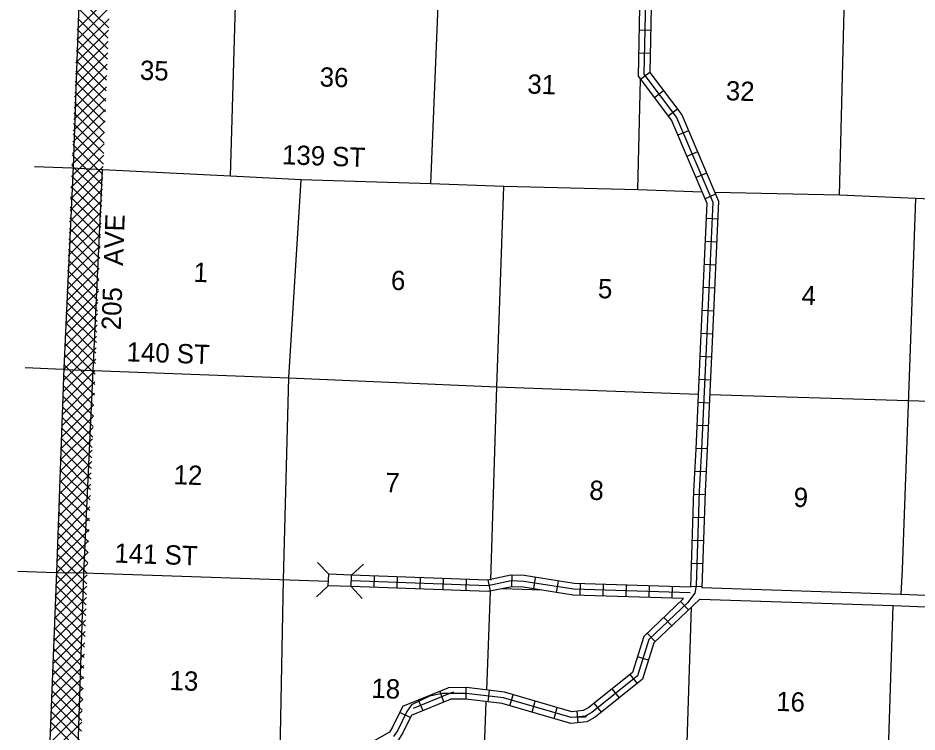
# Model space of a CAD drawing. Extents: x 589837 to 1026606, y 16219719 to 16549911.
# Drawn here: x 868547 to 891864, y 16488562 to 16507083 of the extents above; entities that cross this region are included whole.
import ezdxf

# ---------------------------------------------------------------- set-up
doc = ezdxf.new("R2010")
doc.units = 0
for name, color, linetype in [('L11', 7, 'Continuous'), ('L13', 7, 'Continuous'), ('L14', 7, 'Continuous'), ('L18', 7, 'Continuous'), ('L2', 7, 'Continuous'), ('L30', 7, 'Continuous'), ('L37', 7, 'Continuous'), ('L53', 7, 'Continuous'), ('L8', 7, 'Continuous')]:
    doc.layers.add(name, color=color, linetype=linetype)

msp = doc.modelspace()

# ---------------------------------------------------------------- linework, layer by layer
at = {"layer": 'L11'}
for p, q in [((886285, 16492310), (891443, 16492139)), ((886231, 16492012), (891245, 16491845))]:
    msp.add_line(p, q, dxfattribs=at)
for points in [[(891245, 16491846), (898690, 16491541), (901376, 16491477), (901525, 16491494), (901748, 16491617), (902061, 16492024), (902160, 16492290), (902219, 16493738), (902324, 16496761)], [(891443, 16492139), (898700, 16491841), (901362, 16491777), (901431, 16491785), (901548, 16491850), (901795, 16492171), (901862, 16492350), (901919, 16493749), (902024, 16496773)]]:
    msp.add_lwpolyline(points, dxfattribs=at)
at = {"layer": 'L13'}
for p, q in [((879255, 16502778), (879478, 16508142)), ((889857, 16502486), (889982, 16507622)), ((884623, 16502626), (884692, 16505488)), ((886489, 16497319), (891635, 16497165)), ((880704, 16489650), (880803, 16492215)), ((882131, 16492244), (881112, 16492279)), ((885861, 16486822), (886013, 16491804))]:
    msp.add_line(p, q, dxfattribs=at)
for points in [[(874056, 16502984), (874218, 16508304), (874380, 16513606), (874592, 16518916), (874719, 16524152)], [(869482, 16472382), (869648, 16476884), (869874, 16482101), (870086, 16487386), (870256, 16492680), (870500, 16497939), (870735, 16503148)], [(886292, 16502567), (884623, 16502626), (881150, 16502711), (879255, 16502778), (875891, 16502885), (874056, 16502984), (870735, 16503148), (869942, 16503186)], [(874847, 16473583), (874982, 16476708), (875175, 16481926), (875326, 16487137), (875431, 16492509), (875575, 16497753), (875891, 16502885)], [(880812, 16492501), (880966, 16497517), (881150, 16502711)], [(896959, 16502174), (889857, 16502486), (886623, 16502556)], [(891824, 16502400), (891682, 16498498), (891480, 16492779), (891443, 16492139)], [(869716, 16497969), (870500, 16497939), (875575, 16497753), (880966, 16497517), (886189, 16497328)], [(891635, 16497165), (896850, 16497000), (902024, 16496773)], [(876598, 16492470), (870256, 16492680), (869521, 16492692)], [(890558, 16470742), (890687, 16476062), (890909, 16481388), (891245, 16491846)], [(878325, 16423703), (878435, 16428935), (878663, 16434194), (878832, 16439463), (879053, 16444764), (879163, 16450010), (879360, 16455370), (879597, 16460663), (879774, 16465924), (879960, 16471167), (880180, 16476468), (880341, 16481730), (880602, 16486980), (880693, 16489349)]]:
    msp.add_lwpolyline(points, dxfattribs=at)
at = {"layer": 'L18'}
for p, q in [((876605, 16492653), (876318, 16492962)), ((877201, 16492632), (877510, 16492919)), ((876594, 16492355), (876605, 16492653)), ((877201, 16492632), (876605, 16492653)), ((877190, 16492333), (877201, 16492632)), ((876594, 16492355), (876285, 16492068)), ((877190, 16492333), (876594, 16492355)), ((877190, 16492333), (877477, 16492024))]:
    msp.add_line(p, q, dxfattribs=at)
at = {"layer": 'L2'}
msp.add_lwpolyline([(871144, 16534855), (870941, 16529586), (870746, 16524285), (870568, 16519024), (870357, 16513764), (870162, 16508462), (869977, 16503219), (869733, 16498002), (869547, 16492708), (869336, 16487456), (869149, 16482171), (868965, 16476952), (868783, 16472225)], dxfattribs=at)
at = {"layer": 'L37'}
for p, q in [((870087, 16506806), (870931, 16507650)), ((870899, 16506831), (870119, 16507610)), ((870075, 16506511), (870919, 16507355)), ((870888, 16506558), (870108, 16507338)), ((870063, 16506216), (870908, 16507061)), ((870878, 16506286), (870097, 16507066)), ((870051, 16505922), (870896, 16506767)), ((870867, 16506014), (870086, 16506795)), ((870856, 16505742), (870075, 16506523)), ((870039, 16505627), (870885, 16506472)), ((870028, 16505332), (870873, 16506178)), ((870846, 16505470), (870064, 16506251)), ((870016, 16505038), (870862, 16505884)), ((870835, 16505197), (870054, 16505979)), ((870004, 16504743), (870850, 16505589)), ((870824, 16504925), (870043, 16505707)), ((870814, 16504653), (870032, 16505435)), ((869992, 16504448), (870839, 16505295)), ((870803, 16504381), (870021, 16505163)), ((869980, 16504154), (870827, 16505001)), ((870793, 16504108), (870010, 16504891)), ((869968, 16503859), (870816, 16504706)), ((870782, 16503836), (869999, 16504619)), ((869957, 16503564), (870804, 16504412)), ((870771, 16503564), (869988, 16504347)), ((869945, 16503270), (870793, 16504118)), ((870761, 16503292), (869977, 16504075)), ((869933, 16502975), (870781, 16503823)), ((870750, 16503020), (869966, 16503803)), ((869921, 16502680), (870770, 16503529)), ((870739, 16502747), (869955, 16503531)), ((870729, 16502475), (869944, 16503259)), ((869909, 16502386), (870758, 16503235)), ((869898, 16502091), (870747, 16502940)), ((870718, 16502203), (869934, 16502988)), ((869886, 16501796), (870735, 16502646)), ((870707, 16501931), (869923, 16502716)), ((869874, 16501502), (870724, 16502352)), ((870697, 16501659), (869912, 16502444)), ((870686, 16501386), (869901, 16502172)), ((869862, 16501207), (870712, 16502057)), ((870676, 16501114), (869890, 16501900)), ((869850, 16500912), (870701, 16501763)), ((870665, 16500842), (869879, 16501628)), ((869838, 16500618), (870689, 16501469)), ((869827, 16500323), (870678, 16501174)), ((870654, 16500570), (869868, 16501356)), ((870644, 16500297), (869857, 16501084)), ((869815, 16500028), (870666, 16500880)), ((870633, 16500025), (869846, 16500812)), ((869803, 16499734), (870655, 16500586)), ((870622, 16499753), (869835, 16500540)), ((869791, 16499439), (870643, 16500291)), ((870612, 16499481), (869824, 16500268)), ((869779, 16499144), (870632, 16499997)), ((870601, 16499209), (869813, 16499996)), ((869767, 16498850), (870620, 16499703)), ((870590, 16498936), (869803, 16499724)), ((869756, 16498555), (870609, 16499408)), ((870580, 16498664), (869792, 16499452)), ((869744, 16498260), (870597, 16499114)), ((870569, 16498392), (869781, 16499181)), ((870559, 16498120), (869770, 16498909)), ((869732, 16497966), (870586, 16498819)), ((870548, 16497848), (869759, 16498637)), ((869721, 16497672), (870574, 16498525)), ((870537, 16497575), (869748, 16498365)), ((869710, 16497378), (870563, 16498231)), ((869700, 16497085), (870551, 16497936)), ((870527, 16497303), (869737, 16498093)), ((870516, 16497031), (869727, 16497820)), ((869689, 16496791), (870540, 16497642)), ((870505, 16496759), (869717, 16497548)), ((869678, 16496497), (870528, 16497348)), ((870495, 16496486), (869707, 16497275)), ((869667, 16496204), (870517, 16497053)), ((870484, 16496214), (869697, 16497002)), ((869656, 16495910), (870505, 16496759)), ((870474, 16495942), (869686, 16496729)), ((869645, 16495616), (870494, 16496465)), ((870463, 16495670), (869676, 16496456)), ((869635, 16495322), (870482, 16496170)), ((870452, 16495398), (869666, 16496184)), ((869624, 16495029), (870471, 16495876)), ((870442, 16495125), (869656, 16495911)), ((869613, 16494735), (870459, 16495582)), ((870431, 16494853), (869646, 16495638)), ((870420, 16494581), (869636, 16495365)), ((869602, 16494441), (870448, 16495287)), ((869591, 16494148), (870436, 16494993)), ((870410, 16494309), (869626, 16495092)), ((869580, 16493854), (870425, 16494699)), ((870399, 16494037), (869616, 16494820)), ((869570, 16493560), (870413, 16494404)), ((870388, 16493764), (869606, 16494547)), ((870378, 16493492), (869596, 16494274)), ((869559, 16493267), (870402, 16494110)), ((870367, 16493220), (869586, 16494001)), ((869548, 16492973), (870390, 16493816)), ((870357, 16492948), (869576, 16493729)), ((869537, 16492679), (870379, 16493521)), ((870346, 16492676), (869566, 16493456)), ((869526, 16492386), (870367, 16493227)), ((870336, 16492403), (869556, 16493183)), ((869515, 16492092), (870356, 16492933)), ((870326, 16492130), (869546, 16492910)), ((869505, 16491798), (870345, 16492638)), ((870316, 16491857), (869536, 16492637)), ((869494, 16491505), (870334, 16492345)), ((870306, 16491584), (869525, 16492365)), ((870296, 16491312), (869515, 16492092)), ((869483, 16491211), (870323, 16492051)), ((869472, 16490917), (870312, 16491757)), ((870286, 16491039), (869505, 16491819)), ((869461, 16490624), (870301, 16491464)), ((870275, 16490766), (869495, 16491546)), ((869450, 16490330), (870290, 16491170)), ((870265, 16490493), (869485, 16491274)), ((870255, 16490221), (869475, 16491001)), ((869440, 16490036), (870279, 16490876)), ((870245, 16489948), (869465, 16490728)), ((869429, 16489743), (870269, 16490583)), ((870235, 16489675), (869455, 16490455)), ((869418, 16489449), (870258, 16490289)), ((869407, 16489155), (870247, 16489995)), ((870225, 16489402), (869445, 16490182)), ((870215, 16489130), (869435, 16489910)), ((869396, 16488862), (870236, 16489701)), ((870205, 16488857), (869425, 16489637)), ((869385, 16488568), (870225, 16489408)), ((870195, 16488584), (869415, 16489364)), ((869375, 16488274), (870214, 16489114)), ((870185, 16488311), (869405, 16489091)), ((869364, 16487981), (870204, 16488820)), ((870175, 16488038), (869395, 16488818))]:
    msp.add_line(p, q, dxfattribs=at)
at = {"layer": 'L53'}
for p, q in [((869942, 16503186), (868976, 16503223)), ((869716, 16497969), (868732, 16498005)), ((869521, 16492692), (868547, 16492727))]:
    msp.add_line(p, q, dxfattribs=at)
at = {"layer": 'L8'}
for p, q in [((884954, 16506759), (884656, 16506765)), ((884940, 16506162), (884642, 16506169)), ((884930, 16505670), (884692, 16505490)), ((885290, 16505194), (885053, 16505014)), ((885651, 16504719), (885413, 16504538)), ((885938, 16504159), (885663, 16504041)), ((886172, 16503610), (885898, 16503493)), ((886406, 16503061), (886132, 16502944)), ((886641, 16502513), (886366, 16502395)), ((886697, 16501864), (886399, 16501878)), ((886670, 16501268), (886372, 16501282)), ((886642, 16500672), (886344, 16500686)), ((886615, 16500076), (886317, 16500090)), ((886588, 16499480), (886290, 16499494)), ((886560, 16498884), (886262, 16498898)), ((886533, 16498288), (886235, 16498302)), ((886506, 16497692), (886208, 16497706)), ((886478, 16497096), (886180, 16497110)), ((886451, 16496500), (886153, 16496514)), ((886423, 16495904), (886125, 16495918)), ((886393, 16495308), (886095, 16495323)), ((886363, 16494715), (886065, 16494724)), ((886344, 16494118), (886046, 16494128)), ((886324, 16493522), (886026, 16493532)), ((886304, 16492926), (886006, 16492936)), ((877786, 16492312), (877797, 16492610)), ((878383, 16492290), (878394, 16492588)), ((878979, 16492268), (878990, 16492566)), ((879575, 16492247), (879586, 16492545)), ((881352, 16492330), (881361, 16492628)), ((881926, 16492277), (881973, 16492572)), ((880171, 16492225), (880182, 16492523)), ((880802, 16492216), (880742, 16492508)), ((882515, 16492183), (882562, 16492478)), ((883125, 16492110), (883135, 16492408)), ((883722, 16492091), (883731, 16492389)), ((884318, 16492073), (884327, 16492371)), ((884914, 16492054), (884924, 16492352)), ((885511, 16492036), (885520, 16492334)), ((886285, 16492326), (885986, 16492336)), ((885936, 16491732), (885730, 16491947)), ((885504, 16491320), (885298, 16491536)), ((885072, 16490908), (884866, 16491124)), ((884899, 16490424), (884614, 16490512)), ((884612, 16489824), (884425, 16490057)), ((879491, 16489626), (879584, 16489343)), ((880170, 16489415), (880169, 16489713)), ((880744, 16489343), (880780, 16489639)), ((881306, 16489241), (881388, 16489528)), ((884146, 16489451), (883959, 16489684)), ((878929, 16489395), (879043, 16489118)), ((881879, 16489076), (881962, 16489363)), ((883680, 16489078), (883494, 16489311)), ((878719, 16488937), (878450, 16489067)), ((882452, 16488911), (882535, 16489198)), ((883074, 16488805), (883046, 16489102))]:
    msp.add_line(p, q, dxfattribs=at)
for points in [[(884831, 16507955), (884779, 16505622), (885630, 16504498), (886568, 16502304), (886402, 16498691), (886274, 16495896), (886217, 16494806), (886137, 16492365), (886104, 16492166), (885912, 16491915), (884910, 16490959), (884617, 16490019), (883432, 16489070), (883304, 16488999), (883260, 16488951), (882893, 16488939), (881135, 16489445), (880173, 16489564), (879555, 16489561), (879219, 16489490), (878752, 16489265), (878629, 16489095), (878395, 16488611), (878289, 16488448)], [(884678, 16507811), (884628, 16505573), (885500, 16504422), (886416, 16502277), (886252, 16498698), (886124, 16495903), (886067, 16494812), (885985, 16492320)], [(884978, 16507799), (884930, 16505671), (885761, 16504574), (886719, 16502332), (886552, 16498684), (886423, 16495889), (886367, 16494799), (886285, 16492310)], [(885985, 16492320), (882970, 16492414), (881677, 16492619), (881329, 16492630), (880720, 16492504), (877201, 16492632)], [(885810, 16492025), (882942, 16492115), (881648, 16492320), (881355, 16492329), (880745, 16492203), (877190, 16492333)], [(885980, 16492170), (882956, 16492264), (881663, 16492470), (881342, 16492480), (880733, 16492354), (877196, 16492483)], [(885810, 16492025), (884778, 16491041), (884487, 16490107), (883348, 16489195), (883209, 16489119), (882912, 16489090), (881166, 16489593), (880181, 16489714), (879701, 16489712)], [(886231, 16492012), (885041, 16490877), (884746, 16489931), (883515, 16488945)], [(878529, 16489231), (879701, 16489712)], [(878807, 16489183), (879732, 16489563), (879851, 16489602)], [(878749, 16488997), (879761, 16489412)], [(882884, 16488786), (881105, 16489298), (880164, 16489414), (879761, 16489412)], [(878529, 16489231), (878264, 16488685), (878183, 16488561), (877589, 16488224), (876428, 16487465), (876198, 16487169), (875633, 16485728), (875522, 16485047), (875519, 16484944), (875492, 16484810), (875459, 16484676), (875454, 16484548)], [(883587, 16489194), (883432, 16489070), (883254, 16488972), (883012, 16488949)], [(878749, 16488997), (878526, 16488537), (878395, 16488336), (877746, 16487968), (876635, 16487241), (876462, 16487019), (875924, 16485648), (875821, 16485019), (875818, 16484910), (875785, 16484744), (875758, 16484634), (875754, 16484537)], [(883515, 16488945), (883300, 16488826), (882884, 16488786)]]:
    msp.add_lwpolyline(points, dxfattribs=at)

# ---------------------------------------------------------------- texts
at = {"layer": 'L14'}
for s, p in [('35', (871703, 16505482)), ('36', (876366, 16505308)), ('31', (881752, 16505125)), ('32', (886899, 16504950)), ('1', (873092, 16500240)), ('6', (878214, 16500033)), ('5', (883583, 16499818)), ('4', (888864, 16499644)), ('12', (872578, 16494991)), ('7', (878067, 16494788)), ('8', (883359, 16494588)), ('9', (888658, 16494405)), ('13', (872473, 16489653)), ('18', (877707, 16489450)), ('16', (888205, 16489111))]:
    msp.add_text(s, height=500, rotation=358.0947, dxfattribs=at).set_placement(p)
at = {"layer": 'L30'}
for s, rotation, p in [('139 ST', 358, (875389, 16503291)), ('205   AVE', 88, (871211, 16498978)), ('140 ST', 358, (871358, 16498178)), ('141 ST', 358, (871042, 16492958))]:
    msp.add_text(s, height=500, rotation=rotation, dxfattribs=at).set_placement(p)

doc.saveas('drawing.dxf')
